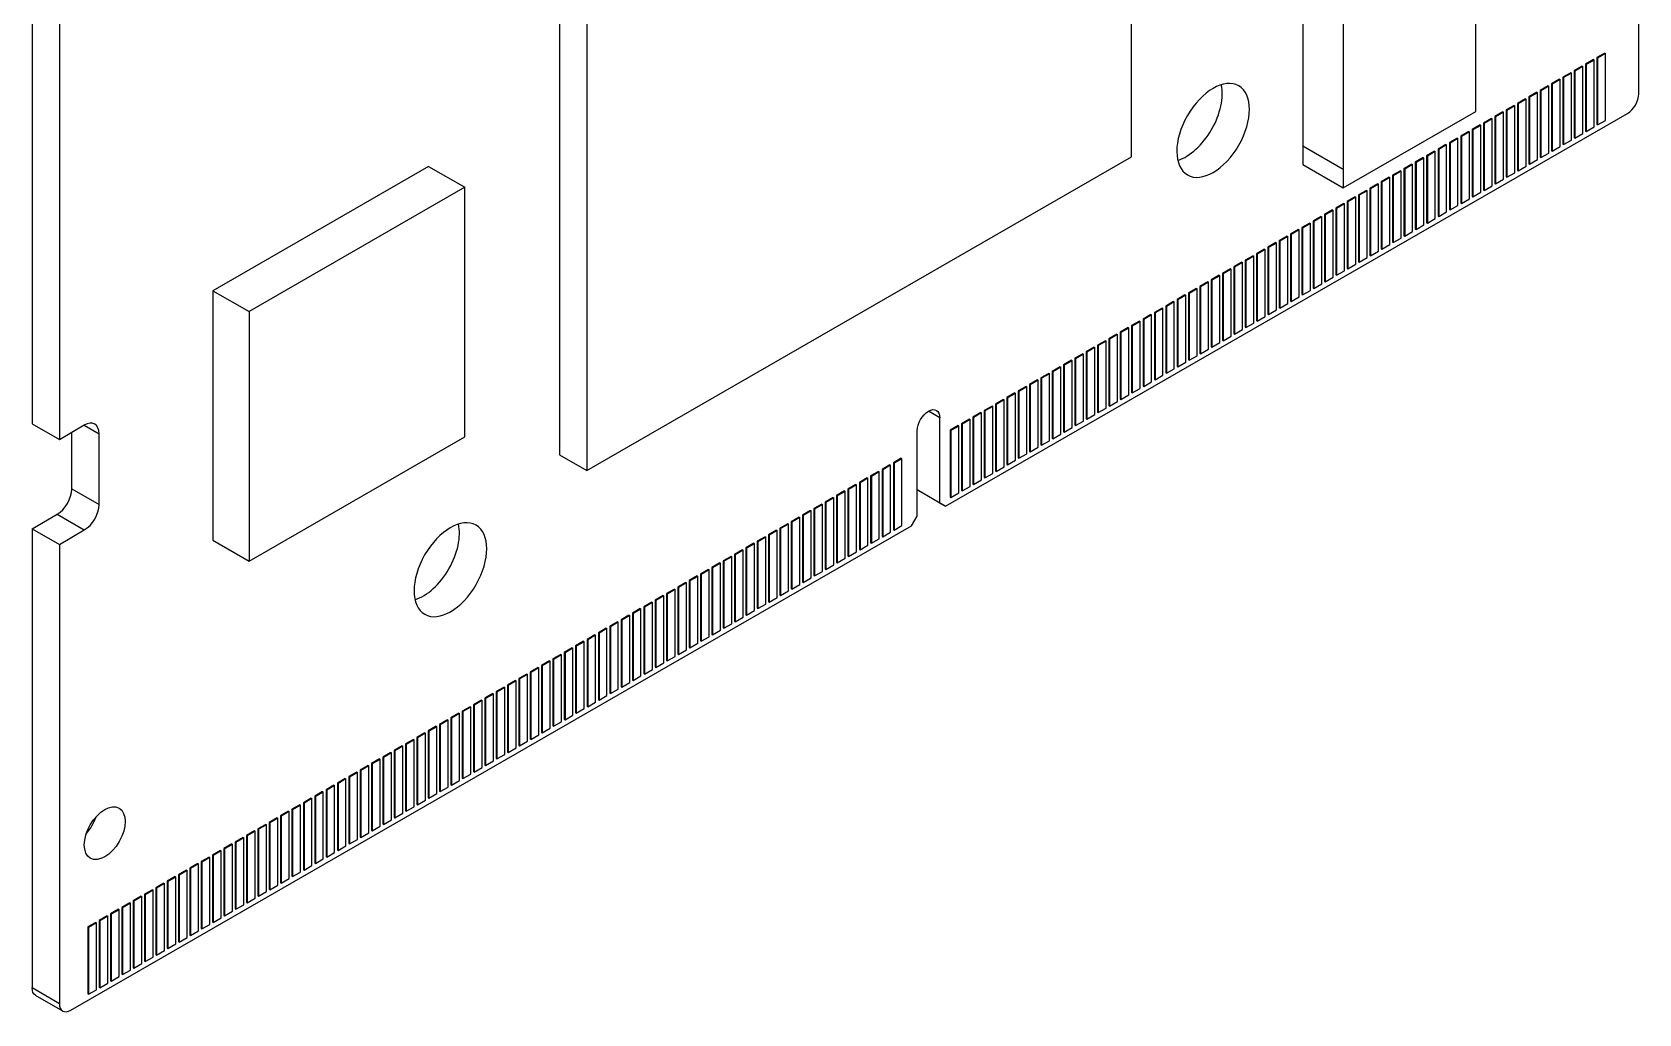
# Model space of a CAD drawing. Header units: millimetres. Extents: x 33 to 453, y 25 to 322.
# Drawn here: x 360.9 to 411, y 104.4 to 135 of the extents above; entities that cross this region are included whole.
import ezdxf

# ---------------------------------------------------------------- set-up
doc = ezdxf.new("R2010")
doc.units = ezdxf.units.MM
doc.layers.add('可见', color=7, linetype='Continuous')

msp = doc.modelspace()

# ---------------------------------------------------------------- linework, layer by layer
at = {"layer": '可见', "extrusion": (-1e-16, -0.817547, -0.575862)}
for p, q in [((395.141, 131.073), (395.141, 159.687)), ((360.889, 151.376), (360.889, 122.762)), ((361.737, 150.888), (361.737, 122.274)), ((377.322, 150.403), (377.322, 121.789)), ((378.17, 149.915), (378.17, 121.3)), ((410.952, 133.037), (410.952, 147.344)), ((405.87, 133.074), (405.87, 139.719)), ((400.482, 138.065), (400.482, 131.419)), ((401.739, 137.341), (401.739, 130.695)), ((409.891, 134.307), (409.644, 134.164)), ((409.912, 134.294), (409.665, 134.152)), ((409.891, 134.307), (409.912, 134.294)), ((409.912, 132.21), (409.912, 134.294)), ((408.831, 133.696), (408.583, 133.553)), ((408.852, 133.684), (408.604, 133.541)), ((408.831, 133.696), (408.852, 133.684)), ((408.852, 131.599), (408.852, 133.684)), ((409.184, 133.9), (408.937, 133.757)), ((408.937, 133.757), (408.937, 131.672)), ((408.937, 133.757), (408.958, 133.745)), ((409.205, 133.887), (408.958, 133.745)), ((408.958, 133.745), (408.958, 131.66)), ((409.184, 133.9), (409.205, 133.887)), ((409.205, 131.803), (409.205, 133.887)), ((409.538, 134.103), (409.29, 133.961)), ((409.29, 133.961), (409.29, 131.876)), ((409.29, 133.961), (409.311, 133.948)), ((409.559, 134.091), (409.311, 133.948)), ((409.311, 133.948), (409.311, 131.864)), ((409.538, 134.103), (409.559, 134.091)), ((409.559, 132.006), (409.559, 134.091)), ((409.644, 134.164), (409.644, 132.079)), ((409.644, 134.164), (409.665, 134.152)), ((409.665, 134.152), (409.665, 132.067)), ((408.123, 133.289), (407.876, 133.146)), ((408.145, 133.277), (407.897, 133.134)), ((408.123, 133.289), (408.145, 133.277)), ((408.145, 131.192), (408.145, 133.277)), ((408.477, 133.492), (408.23, 133.35)), ((408.23, 133.35), (408.23, 131.265)), ((408.23, 133.35), (408.251, 133.338)), ((408.498, 133.48), (408.251, 133.338)), ((408.251, 133.338), (408.251, 131.253)), ((408.477, 133.492), (408.498, 133.48)), ((408.498, 131.395), (408.498, 133.48)), ((408.583, 133.553), (408.583, 131.469)), ((408.583, 133.553), (408.604, 133.541)), ((408.604, 133.541), (408.604, 131.456)), ((405.87, 132.489), (405.87, 133.074)), ((407.063, 132.678), (406.815, 132.535)), ((407.063, 132.678), (407.084, 132.666)), ((407.416, 132.882), (407.169, 132.739)), ((407.169, 132.739), (407.169, 130.654)), ((407.169, 132.739), (407.19, 132.727)), ((407.438, 132.869), (407.19, 132.727)), ((407.19, 132.727), (407.19, 130.642)), ((407.416, 132.882), (407.438, 132.869)), ((407.438, 130.785), (407.438, 132.869)), ((407.77, 133.085), (407.522, 132.943)), ((407.522, 132.943), (407.522, 130.858)), ((407.522, 132.943), (407.544, 132.93)), ((407.791, 133.073), (407.544, 132.93)), ((407.544, 132.93), (407.544, 130.846)), ((407.77, 133.085), (407.791, 133.073)), ((407.791, 130.988), (407.791, 133.073)), ((407.876, 133.146), (407.876, 131.061)), ((407.876, 133.146), (407.897, 133.134)), ((407.897, 133.134), (407.897, 131.049)), ((389.35, 120.189), (410.598, 132.425)), ((401.739, 130.11), (405.87, 132.489)), ((406.356, 132.271), (406.108, 132.128)), ((406.377, 132.259), (406.129, 132.116)), ((406.356, 132.271), (406.377, 132.259)), ((406.377, 130.174), (406.377, 132.259)), ((406.709, 132.474), (406.462, 132.332)), ((406.462, 132.332), (406.462, 130.247)), ((406.462, 132.332), (406.483, 132.32)), ((406.73, 132.462), (406.483, 132.32)), ((406.483, 132.32), (406.483, 130.235)), ((406.709, 132.474), (406.73, 132.462)), ((406.73, 130.377), (406.73, 132.462)), ((406.815, 132.535), (406.815, 130.451)), ((406.815, 132.535), (406.837, 132.523)), ((407.084, 132.666), (406.837, 132.523)), ((406.837, 132.523), (406.837, 130.438)), ((407.084, 130.581), (407.084, 132.666)), ((409.665, 132.067), (409.912, 132.21)), ((405.649, 131.864), (405.401, 131.721)), ((405.401, 131.721), (405.401, 129.636)), ((405.401, 131.721), (405.422, 131.709)), ((405.67, 131.851), (405.422, 131.709)), ((405.422, 131.709), (405.422, 129.624)), ((405.649, 131.864), (405.67, 131.851)), ((405.67, 129.767), (405.67, 131.851)), ((406.002, 132.067), (405.755, 131.925)), ((405.755, 131.925), (405.755, 129.84)), ((405.755, 131.925), (405.776, 131.912)), ((406.023, 132.055), (405.776, 131.912)), ((405.776, 131.912), (405.776, 129.828)), ((406.002, 132.067), (406.023, 132.055)), ((406.023, 129.97), (406.023, 132.055)), ((406.108, 132.128), (406.108, 130.043)), ((406.108, 132.128), (406.129, 132.116)), ((406.129, 132.116), (406.129, 130.031)), ((408.937, 131.672), (408.958, 131.66)), ((408.958, 131.66), (409.205, 131.803)), ((409.29, 131.876), (409.311, 131.864)), ((409.311, 131.864), (409.559, 132.006)), ((409.644, 132.079), (409.665, 132.067)), ((400.482, 131.419), (400.482, 130.834)), ((400.482, 131.419), (401.739, 130.695)), ((404.588, 131.253), (404.34, 131.11)), ((404.609, 131.241), (404.362, 131.098)), ((404.588, 131.253), (404.609, 131.241)), ((404.609, 129.156), (404.609, 131.241)), ((404.942, 131.456), (404.694, 131.314)), ((404.694, 131.314), (404.694, 129.229)), ((404.694, 131.314), (404.715, 131.302)), ((404.963, 131.444), (404.715, 131.302)), ((404.715, 131.302), (404.715, 129.217)), ((404.942, 131.456), (404.963, 131.444)), ((404.963, 129.359), (404.963, 131.444)), ((405.295, 131.66), (405.048, 131.517)), ((405.048, 131.517), (405.048, 129.433)), ((405.048, 131.517), (405.069, 131.505)), ((405.316, 131.648), (405.069, 131.505)), ((405.069, 131.505), (405.069, 129.42)), ((405.295, 131.66), (405.316, 131.648)), ((405.316, 129.563), (405.316, 131.648)), ((407.897, 131.049), (408.145, 131.192)), ((408.23, 131.265), (408.251, 131.253)), ((408.251, 131.253), (408.498, 131.395)), ((408.583, 131.469), (408.604, 131.456)), ((408.604, 131.456), (408.852, 131.599)), ((373.238, 130.778), (366.515, 126.906)), ((373.238, 130.778), (374.369, 130.126)), ((378.17, 121.3), (395.141, 131.073)), ((400.482, 130.834), (401.739, 130.11)), ((401.739, 130.695), (401.739, 130.11)), ((403.881, 130.846), (403.633, 130.703)), ((403.633, 130.703), (403.633, 128.618)), ((403.633, 130.703), (403.655, 130.691)), ((403.902, 130.833), (403.655, 130.691)), ((403.655, 130.691), (403.655, 128.606)), ((403.881, 130.846), (403.902, 130.833)), ((403.902, 128.749), (403.902, 130.833)), ((404.234, 131.049), (403.987, 130.907)), ((403.987, 130.907), (403.987, 128.822)), ((403.987, 130.907), (404.008, 130.894)), ((404.256, 131.037), (404.008, 130.894)), ((404.008, 130.894), (404.008, 128.81)), ((404.234, 131.049), (404.256, 131.037)), ((404.256, 128.952), (404.256, 131.037)), ((404.34, 131.11), (404.34, 129.025)), ((404.34, 131.11), (404.362, 131.098)), ((404.362, 131.098), (404.362, 129.013)), ((407.19, 130.642), (407.438, 130.785)), ((407.522, 130.858), (407.544, 130.846)), ((407.544, 130.846), (407.791, 130.988)), ((407.876, 131.061), (407.897, 131.049)), ((402.82, 130.235), (402.573, 130.092)), ((402.841, 130.223), (402.594, 130.08)), ((402.82, 130.235), (402.841, 130.223)), ((402.841, 128.138), (402.841, 130.223)), ((403.174, 130.438), (402.926, 130.296)), ((402.926, 130.296), (402.926, 128.211)), ((402.926, 130.296), (402.947, 130.284)), ((403.195, 130.426), (402.947, 130.284)), ((402.947, 130.284), (402.947, 128.199)), ((403.174, 130.438), (403.195, 130.426)), ((403.195, 128.341), (403.195, 130.426)), ((403.527, 130.642), (403.28, 130.499)), ((403.28, 130.499), (403.28, 128.415)), ((403.28, 130.499), (403.301, 130.487)), ((403.549, 130.63), (403.301, 130.487)), ((403.301, 130.487), (403.301, 128.402)), ((403.527, 130.642), (403.549, 130.63)), ((403.549, 128.545), (403.549, 130.63)), ((406.129, 130.031), (406.377, 130.174)), ((406.462, 130.247), (406.483, 130.235)), ((406.483, 130.235), (406.73, 130.377)), ((406.815, 130.451), (406.837, 130.438)), ((406.837, 130.438), (407.084, 130.581)), ((407.169, 130.654), (407.19, 130.642)), ((374.369, 130.126), (367.646, 126.255)), ((374.369, 122.353), (374.369, 130.126)), ((402.113, 129.828), (401.866, 129.685)), ((401.866, 129.685), (401.866, 127.6)), ((401.866, 129.685), (401.887, 129.673)), ((402.134, 129.815), (401.887, 129.673)), ((401.887, 129.673), (401.887, 127.588)), ((402.113, 129.828), (402.134, 129.815)), ((402.134, 127.731), (402.134, 129.815)), ((402.467, 130.031), (402.219, 129.889)), ((402.219, 129.889), (402.219, 127.804)), ((402.219, 129.889), (402.24, 129.876)), ((402.488, 130.019), (402.24, 129.876)), ((402.24, 129.876), (402.24, 127.792)), ((402.467, 130.031), (402.488, 130.019)), ((402.488, 127.934), (402.488, 130.019)), ((402.573, 130.092), (402.573, 128.007)), ((402.573, 130.092), (402.594, 130.08)), ((402.594, 130.08), (402.594, 127.995)), ((405.422, 129.624), (405.67, 129.767)), ((405.755, 129.84), (405.776, 129.828)), ((405.776, 129.828), (406.023, 129.97)), ((406.108, 130.043), (406.129, 130.031)), ((401.052, 129.217), (400.805, 129.074)), ((401.074, 129.205), (400.826, 129.062)), ((401.052, 129.217), (401.074, 129.205)), ((401.074, 127.12), (401.074, 129.205)), ((401.406, 129.42), (401.158, 129.278)), ((401.158, 129.278), (401.158, 127.193)), ((401.158, 129.278), (401.18, 129.266)), ((401.427, 129.408), (401.18, 129.266)), ((401.18, 129.266), (401.18, 127.181)), ((401.406, 129.42), (401.427, 129.408)), ((401.427, 127.323), (401.427, 129.408)), ((401.76, 129.624), (401.512, 129.481)), ((401.512, 129.481), (401.512, 127.397)), ((401.512, 129.481), (401.533, 129.469)), ((401.781, 129.612), (401.533, 129.469)), ((401.533, 129.469), (401.533, 127.384)), ((401.76, 129.624), (401.781, 129.612)), ((401.781, 127.527), (401.781, 129.612)), ((404.694, 129.229), (404.715, 129.217)), ((404.715, 129.217), (404.963, 129.359)), ((405.048, 129.433), (405.069, 129.42)), ((405.069, 129.42), (405.316, 129.563)), ((405.401, 129.636), (405.422, 129.624)), ((400.345, 128.81), (400.098, 128.667)), ((400.098, 128.667), (400.098, 126.582)), ((400.098, 128.667), (400.119, 128.655)), ((400.367, 128.797), (400.119, 128.655)), ((400.345, 128.81), (400.367, 128.797)), ((400.367, 126.713), (400.367, 128.797)), ((400.699, 129.013), (400.451, 128.871)), ((400.451, 128.871), (400.451, 126.786)), ((400.451, 128.871), (400.473, 128.858)), ((400.72, 129.001), (400.473, 128.858)), ((400.473, 128.858), (400.473, 126.774)), ((400.699, 129.013), (400.72, 129.001)), ((400.72, 126.916), (400.72, 129.001)), ((400.805, 129.074), (400.805, 126.989)), ((400.805, 129.074), (400.826, 129.062)), ((400.826, 129.062), (400.826, 126.977)), ((403.655, 128.606), (403.902, 128.749)), ((403.987, 128.822), (404.008, 128.81)), ((404.008, 128.81), (404.256, 128.952)), ((404.34, 129.025), (404.362, 129.013)), ((404.362, 129.013), (404.609, 129.156)), ((399.285, 128.199), (399.037, 128.056)), ((399.306, 128.187), (399.058, 128.044)), ((399.285, 128.199), (399.306, 128.187)), ((399.306, 126.102), (399.306, 128.187)), ((399.638, 128.402), (399.391, 128.26)), ((399.391, 128.26), (399.391, 126.175)), ((399.391, 128.26), (399.412, 128.248)), ((399.659, 128.39), (399.412, 128.248)), ((399.412, 128.248), (399.412, 126.163)), ((399.638, 128.402), (399.659, 128.39)), ((399.659, 126.305), (399.659, 128.39)), ((399.992, 128.606), (399.744, 128.463)), ((399.744, 128.463), (399.744, 126.379)), ((399.744, 128.463), (399.765, 128.451)), ((400.013, 128.594), (399.765, 128.451)), ((399.765, 128.451), (399.765, 126.366)), ((399.992, 128.606), (400.013, 128.594)), ((400.013, 126.509), (400.013, 128.594)), ((400.119, 128.655), (400.119, 126.57)), ((402.926, 128.211), (402.947, 128.199)), ((402.947, 128.199), (403.195, 128.341)), ((403.28, 128.415), (403.301, 128.402)), ((403.301, 128.402), (403.549, 128.545)), ((403.633, 128.618), (403.655, 128.606)), ((398.578, 127.792), (398.33, 127.649)), ((398.599, 127.779), (398.351, 127.637)), ((398.578, 127.792), (398.599, 127.779)), ((398.599, 125.695), (398.599, 127.779)), ((398.931, 127.995), (398.684, 127.853)), ((398.684, 127.853), (398.684, 125.768)), ((398.684, 127.853), (398.705, 127.84)), ((398.952, 127.983), (398.705, 127.84)), ((398.705, 127.84), (398.705, 125.756)), ((398.931, 127.995), (398.952, 127.983)), ((398.952, 125.898), (398.952, 127.983)), ((399.037, 128.056), (399.037, 125.972)), ((399.037, 128.056), (399.058, 128.044)), ((399.058, 128.044), (399.058, 125.959)), ((401.887, 127.588), (402.134, 127.731)), ((402.219, 127.804), (402.24, 127.792)), ((402.24, 127.792), (402.488, 127.934)), ((402.573, 128.007), (402.594, 127.995)), ((402.594, 127.995), (402.841, 128.138)), ((397.517, 127.181), (397.269, 127.038)), ((397.538, 127.169), (397.291, 127.026)), ((397.517, 127.181), (397.538, 127.169)), ((397.538, 125.084), (397.538, 127.169)), ((397.87, 127.384), (397.623, 127.242)), ((397.623, 127.242), (397.623, 125.157)), ((397.623, 127.242), (397.644, 127.23)), ((397.892, 127.372), (397.644, 127.23)), ((397.644, 127.23), (397.644, 125.145)), ((397.87, 127.384), (397.892, 127.372)), ((397.892, 125.287), (397.892, 127.372)), ((398.224, 127.588), (397.976, 127.445)), ((397.976, 127.445), (397.976, 125.361)), ((397.976, 127.445), (397.998, 127.433)), ((398.245, 127.576), (397.998, 127.433)), ((397.998, 127.433), (397.998, 125.348)), ((398.224, 127.588), (398.245, 127.576)), ((398.245, 125.491), (398.245, 127.576)), ((398.33, 127.649), (398.33, 125.564)), ((398.33, 127.649), (398.351, 127.637)), ((398.351, 127.637), (398.351, 125.552)), ((401.158, 127.193), (401.18, 127.181)), ((401.18, 127.181), (401.427, 127.323)), ((401.512, 127.397), (401.533, 127.384)), ((401.533, 127.384), (401.781, 127.527)), ((401.866, 127.6), (401.887, 127.588)), ((366.515, 126.906), (366.515, 119.133)), ((366.515, 126.906), (367.646, 126.255)), ((396.81, 126.774), (396.562, 126.631)), ((396.831, 126.761), (396.583, 126.619)), ((396.81, 126.774), (396.831, 126.761)), ((396.831, 124.677), (396.831, 126.761)), ((397.163, 126.977), (396.916, 126.835)), ((396.916, 126.835), (396.916, 124.75)), ((396.916, 126.835), (396.937, 126.822)), ((397.185, 126.965), (396.937, 126.822)), ((396.937, 126.822), (396.937, 124.738)), ((397.163, 126.977), (397.185, 126.965)), ((397.185, 124.88), (397.185, 126.965)), ((397.269, 127.038), (397.269, 124.954)), ((397.269, 127.038), (397.291, 127.026)), ((397.291, 127.026), (397.291, 124.941)), ((400.119, 126.57), (400.367, 126.713)), ((400.451, 126.786), (400.473, 126.774)), ((400.473, 126.774), (400.72, 126.916)), ((400.805, 126.989), (400.826, 126.977)), ((400.826, 126.977), (401.074, 127.12)), ((367.646, 126.255), (367.646, 118.482)), ((395.749, 126.163), (395.502, 126.02)), ((395.749, 126.163), (395.77, 126.151)), ((396.103, 126.366), (395.855, 126.224)), ((395.855, 126.224), (395.855, 124.139)), ((395.855, 126.224), (395.876, 126.212)), ((396.124, 126.354), (395.876, 126.212)), ((395.876, 126.212), (395.876, 124.127)), ((396.103, 126.366), (396.124, 126.354)), ((396.124, 124.269), (396.124, 126.354)), ((396.456, 126.57), (396.209, 126.427)), ((396.209, 126.427), (396.209, 124.343)), ((396.209, 126.427), (396.23, 126.415)), ((396.477, 126.558), (396.23, 126.415)), ((396.23, 126.415), (396.23, 124.331)), ((396.456, 126.57), (396.477, 126.558)), ((396.477, 124.473), (396.477, 126.558)), ((396.562, 126.631), (396.562, 124.546)), ((396.562, 126.631), (396.583, 126.619)), ((396.583, 126.619), (396.583, 124.534)), ((399.391, 126.175), (399.412, 126.163)), ((399.412, 126.163), (399.659, 126.305)), ((399.744, 126.379), (399.765, 126.366)), ((399.765, 126.366), (400.013, 126.509)), ((400.098, 126.582), (400.119, 126.57)), ((395.042, 125.756), (394.795, 125.613)), ((395.063, 125.743), (394.816, 125.601)), ((395.042, 125.756), (395.063, 125.743)), ((395.063, 123.659), (395.063, 125.743)), ((395.396, 125.959), (395.148, 125.817)), ((395.148, 125.817), (395.148, 123.732)), ((395.148, 125.817), (395.169, 125.804)), ((395.417, 125.947), (395.169, 125.804)), ((395.169, 125.804), (395.169, 123.72)), ((395.396, 125.959), (395.417, 125.947)), ((395.417, 123.862), (395.417, 125.947)), ((395.502, 126.02), (395.502, 123.936)), ((395.502, 126.02), (395.523, 126.008)), ((395.77, 126.151), (395.523, 126.008)), ((395.523, 126.008), (395.523, 123.923)), ((395.77, 124.066), (395.77, 126.151)), ((398.351, 125.552), (398.599, 125.695)), ((398.684, 125.768), (398.705, 125.756)), ((398.705, 125.756), (398.952, 125.898)), ((399.037, 125.972), (399.058, 125.959)), ((399.058, 125.959), (399.306, 126.102)), ((394.335, 125.348), (394.087, 125.206)), ((394.087, 125.206), (394.087, 123.121)), ((394.087, 125.206), (394.109, 125.194)), ((394.356, 125.336), (394.109, 125.194)), ((394.109, 125.194), (394.109, 123.109)), ((394.335, 125.348), (394.356, 125.336)), ((394.356, 123.251), (394.356, 125.336)), ((394.688, 125.552), (394.441, 125.409)), ((394.441, 125.409), (394.441, 123.325)), ((394.441, 125.409), (394.462, 125.397)), ((394.71, 125.54), (394.462, 125.397)), ((394.462, 125.397), (394.462, 123.313)), ((394.688, 125.552), (394.71, 125.54)), ((394.71, 123.455), (394.71, 125.54)), ((394.795, 125.613), (394.795, 123.528)), ((394.795, 125.613), (394.816, 125.601)), ((394.816, 125.601), (394.816, 123.516)), ((397.644, 125.145), (397.892, 125.287)), ((397.976, 125.361), (397.998, 125.348)), ((397.998, 125.348), (398.245, 125.491)), ((398.33, 125.564), (398.351, 125.552)), ((393.274, 124.738), (393.027, 124.595)), ((393.295, 124.725), (393.048, 124.583)), ((393.274, 124.738), (393.295, 124.725)), ((393.295, 122.641), (393.295, 124.725)), ((393.628, 124.941), (393.38, 124.799)), ((393.38, 124.799), (393.38, 122.714)), ((393.38, 124.799), (393.402, 124.786)), ((393.649, 124.929), (393.402, 124.786)), ((393.402, 124.786), (393.402, 122.702)), ((393.628, 124.941), (393.649, 124.929)), ((393.649, 122.844), (393.649, 124.929)), ((393.981, 125.145), (393.734, 125.002)), ((393.734, 125.002), (393.734, 122.918)), ((393.734, 125.002), (393.755, 124.99)), ((394.003, 125.133), (393.755, 124.99)), ((393.755, 124.99), (393.755, 122.905)), ((393.981, 125.145), (394.003, 125.133)), ((394.003, 123.048), (394.003, 125.133)), ((396.583, 124.534), (396.831, 124.677)), ((396.916, 124.75), (396.937, 124.738)), ((396.937, 124.738), (397.185, 124.88)), ((397.269, 124.954), (397.291, 124.941)), ((397.291, 124.941), (397.538, 125.084)), ((397.623, 125.157), (397.644, 125.145)), ((392.567, 124.33), (392.32, 124.188)), ((392.32, 124.188), (392.32, 122.103)), ((392.32, 124.188), (392.341, 124.176)), ((392.588, 124.318), (392.341, 124.176)), ((392.341, 124.176), (392.341, 122.091)), ((392.567, 124.33), (392.588, 124.318)), ((392.588, 122.233), (392.588, 124.318)), ((392.921, 124.534), (392.673, 124.391)), ((392.673, 124.391), (392.673, 122.307)), ((392.673, 124.391), (392.694, 124.379)), ((392.942, 124.522), (392.694, 124.379)), ((392.694, 124.379), (392.694, 122.295)), ((392.921, 124.534), (392.942, 124.522)), ((392.942, 122.437), (392.942, 124.522)), ((393.027, 124.595), (393.027, 122.51)), ((393.027, 124.595), (393.048, 124.583)), ((393.048, 124.583), (393.048, 122.498)), ((395.876, 124.127), (396.124, 124.269)), ((396.209, 124.343), (396.23, 124.331)), ((396.23, 124.331), (396.477, 124.473)), ((396.562, 124.546), (396.583, 124.534)), ((391.506, 123.72), (391.259, 123.577)), ((391.528, 123.707), (391.28, 123.565)), ((391.506, 123.72), (391.528, 123.707)), ((391.528, 121.623), (391.528, 123.707)), ((391.86, 123.923), (391.613, 123.781)), ((391.613, 123.781), (391.613, 121.696)), ((391.613, 123.781), (391.634, 123.768)), ((391.881, 123.911), (391.634, 123.768)), ((391.634, 123.768), (391.634, 121.684)), ((391.86, 123.923), (391.881, 123.911)), ((391.881, 121.826), (391.881, 123.911)), ((392.214, 124.127), (391.966, 123.984)), ((391.966, 123.984), (391.966, 121.9)), ((391.966, 123.984), (391.987, 123.972)), ((392.235, 124.115), (391.987, 123.972)), ((391.987, 123.972), (391.987, 121.887)), ((392.214, 124.127), (392.235, 124.115)), ((392.235, 122.03), (392.235, 124.115)), ((394.816, 123.516), (395.063, 123.659)), ((395.148, 123.732), (395.169, 123.72)), ((395.169, 123.72), (395.417, 123.862)), ((395.502, 123.936), (395.523, 123.923)), ((395.523, 123.923), (395.77, 124.066)), ((395.855, 124.139), (395.876, 124.127)), ((390.799, 123.312), (390.552, 123.17)), ((390.552, 123.17), (390.552, 121.085)), ((390.552, 123.17), (390.573, 123.158)), ((390.821, 123.3), (390.573, 123.158)), ((390.573, 123.158), (390.573, 121.073)), ((390.799, 123.312), (390.821, 123.3)), ((390.821, 121.215), (390.821, 123.3)), ((391.153, 123.516), (390.905, 123.374)), ((390.905, 123.374), (390.905, 121.289)), ((390.905, 123.374), (390.927, 123.361)), ((391.174, 123.504), (390.927, 123.361)), ((390.927, 123.361), (390.927, 121.277)), ((391.153, 123.516), (391.174, 123.504)), ((391.174, 121.419), (391.174, 123.504)), ((391.259, 123.577), (391.259, 121.492)), ((391.259, 123.577), (391.28, 123.565)), ((391.28, 123.565), (391.28, 121.48)), ((394.109, 123.109), (394.356, 123.251)), ((394.441, 123.325), (394.462, 123.313)), ((394.462, 123.313), (394.71, 123.455)), ((394.795, 123.528), (394.816, 123.516)), ((360.889, 122.762), (361.737, 122.274)), ((361.737, 122.274), (362.515, 122.722)), ((362.508, 122.717), (362.975, 122.449)), ((389.173, 122.948), (388.818, 123.153)), ((389.173, 120.291), (389.173, 122.948)), ((389.739, 122.702), (389.491, 122.559)), ((389.76, 122.689), (389.512, 122.547)), ((389.739, 122.702), (389.76, 122.689)), ((389.76, 120.605), (389.76, 122.689)), ((390.092, 122.905), (389.845, 122.763)), ((389.845, 122.763), (389.845, 120.678)), ((389.845, 122.763), (389.866, 122.75)), ((390.113, 122.893), (389.866, 122.75)), ((389.866, 122.75), (389.866, 120.666)), ((390.092, 122.905), (390.113, 122.893)), ((390.113, 120.808), (390.113, 122.893)), ((390.446, 123.109), (390.198, 122.966)), ((390.198, 122.966), (390.198, 120.882)), ((390.198, 122.966), (390.22, 122.954)), ((390.467, 123.097), (390.22, 122.954)), ((390.22, 122.954), (390.22, 120.869)), ((390.446, 123.109), (390.467, 123.097)), ((390.467, 121.012), (390.467, 123.097)), ((393.38, 122.714), (393.402, 122.702)), ((393.402, 122.702), (393.649, 122.844)), ((393.734, 122.918), (393.755, 122.905)), ((393.755, 122.905), (394.003, 123.048)), ((394.087, 123.121), (394.109, 123.109)), ((362.126, 120.73), (362.126, 122.498)), ((362.975, 120.241), (362.975, 122.449)), ((367.646, 118.482), (374.369, 122.353)), ((388.466, 119.884), (388.466, 122.541)), ((389.491, 122.559), (389.491, 120.474)), ((389.491, 122.559), (389.512, 122.547)), ((389.512, 122.547), (389.512, 120.462)), ((392.341, 122.091), (392.588, 122.233)), ((392.673, 122.307), (392.694, 122.295)), ((392.694, 122.295), (392.942, 122.437)), ((393.027, 122.51), (393.048, 122.498)), ((393.048, 122.498), (393.295, 122.641)), ((377.322, 121.789), (378.17, 121.3)), ((387.971, 121.684), (387.723, 121.541)), ((387.992, 121.671), (387.745, 121.529)), ((387.971, 121.684), (387.992, 121.671)), ((387.992, 119.587), (387.992, 121.671)), ((391.613, 121.696), (391.634, 121.684)), ((391.634, 121.684), (391.881, 121.826)), ((391.966, 121.9), (391.987, 121.887)), ((391.987, 121.887), (392.235, 122.03)), ((392.32, 122.103), (392.341, 122.091)), ((387.264, 121.276), (387.016, 121.134)), ((387.285, 121.264), (387.038, 121.122)), ((387.264, 121.276), (387.285, 121.264)), ((387.285, 119.179), (387.285, 121.264)), ((387.617, 121.48), (387.37, 121.338)), ((387.37, 121.338), (387.37, 119.253)), ((387.37, 121.338), (387.391, 121.325)), ((387.639, 121.468), (387.391, 121.325)), ((387.391, 121.325), (387.391, 119.241)), ((387.617, 121.48), (387.639, 121.468)), ((387.639, 119.383), (387.639, 121.468)), ((387.723, 121.541), (387.723, 119.456)), ((387.723, 121.541), (387.745, 121.529)), ((387.745, 121.529), (387.745, 119.444)), ((390.573, 121.073), (390.821, 121.215)), ((390.905, 121.289), (390.927, 121.277)), ((390.927, 121.277), (391.174, 121.419)), ((391.259, 121.492), (391.28, 121.48)), ((391.28, 121.48), (391.528, 121.623)), ((362.126, 120.73), (362.975, 120.241)), ((386.203, 120.666), (385.956, 120.523)), ((386.224, 120.653), (385.977, 120.511)), ((386.203, 120.666), (386.224, 120.653)), ((386.224, 118.569), (386.224, 120.653)), ((386.557, 120.869), (386.309, 120.727)), ((386.309, 120.727), (386.309, 118.642)), ((386.309, 120.727), (386.33, 120.715)), ((386.578, 120.857), (386.33, 120.715)), ((386.33, 120.715), (386.33, 118.63)), ((386.557, 120.869), (386.578, 120.857)), ((386.578, 118.772), (386.578, 120.857)), ((386.91, 121.073), (386.663, 120.93)), ((386.663, 120.93), (386.663, 118.846)), ((386.663, 120.93), (386.684, 120.918)), ((386.931, 121.061), (386.684, 120.918)), ((386.684, 120.918), (386.684, 118.833)), ((386.91, 121.073), (386.931, 121.061)), ((386.931, 118.976), (386.931, 121.061)), ((387.016, 121.134), (387.016, 119.049)), ((387.016, 121.134), (387.038, 121.122)), ((387.038, 121.122), (387.038, 119.037)), ((388.501, 120.677), (388.466, 120.698)), ((389.173, 120.291), (388.466, 120.698)), ((389.35, 120.189), (388.501, 120.677)), ((389.845, 120.678), (389.866, 120.666)), ((389.866, 120.666), (390.113, 120.808)), ((390.198, 120.882), (390.22, 120.869)), ((390.22, 120.869), (390.467, 121.012)), ((390.552, 121.085), (390.573, 121.073)), ((385.496, 120.258), (385.249, 120.116)), ((385.517, 120.246), (385.27, 120.104)), ((385.496, 120.258), (385.517, 120.246)), ((385.517, 118.161), (385.517, 120.246)), ((385.85, 120.462), (385.602, 120.32)), ((385.602, 120.32), (385.602, 118.235)), ((385.602, 120.32), (385.623, 120.307)), ((385.871, 120.45), (385.623, 120.307)), ((385.623, 120.307), (385.623, 118.223)), ((385.85, 120.462), (385.871, 120.45)), ((385.871, 118.365), (385.871, 120.45)), ((385.956, 120.523), (385.956, 118.438)), ((385.956, 120.523), (385.977, 120.511)), ((385.977, 120.511), (385.977, 118.426)), ((389.173, 120.291), (389.35, 120.189)), ((389.491, 120.474), (389.512, 120.462)), ((389.512, 120.462), (389.76, 120.605)), ((360.889, 119.492), (361.667, 119.94)), ((361.667, 119.94), (362.515, 119.451)), ((384.789, 119.851), (384.541, 119.709)), ((384.541, 119.709), (384.541, 117.624)), ((384.541, 119.709), (384.563, 119.697)), ((384.81, 119.839), (384.563, 119.697)), ((384.563, 119.697), (384.563, 117.612)), ((384.789, 119.851), (384.81, 119.839)), ((384.81, 117.754), (384.81, 119.839)), ((385.143, 120.055), (384.895, 119.912)), ((384.895, 119.912), (384.895, 117.828)), ((384.895, 119.912), (384.916, 119.9)), ((385.164, 120.043), (384.916, 119.9)), ((384.916, 119.9), (384.916, 117.815)), ((385.143, 120.055), (385.164, 120.043)), ((385.164, 117.958), (385.164, 120.043)), ((385.249, 120.116), (385.249, 118.031)), ((385.249, 120.116), (385.27, 120.104)), ((385.27, 120.104), (385.27, 118.019)), ((388.289, 119.578), (388.466, 119.884)), ((360.889, 119.492), (360.889, 105.185)), ((360.889, 119.492), (361.737, 119.003)), ((361.737, 119.003), (362.515, 119.451)), ((362.091, 104.491), (388.289, 119.578)), ((383.728, 119.24), (383.481, 119.098)), ((383.75, 119.228), (383.502, 119.086)), ((383.728, 119.24), (383.75, 119.228)), ((383.75, 117.144), (383.75, 119.228)), ((384.082, 119.444), (383.834, 119.302)), ((383.834, 119.302), (383.834, 117.217)), ((383.834, 119.302), (383.856, 119.289)), ((384.103, 119.432), (383.856, 119.289)), ((383.856, 119.289), (383.856, 117.205)), ((384.082, 119.444), (384.103, 119.432)), ((384.103, 117.347), (384.103, 119.432)), ((384.435, 119.648), (384.188, 119.505)), ((384.188, 119.505), (384.188, 117.42)), ((384.188, 119.505), (384.209, 119.493)), ((384.457, 119.635), (384.209, 119.493)), ((384.209, 119.493), (384.209, 117.408)), ((384.435, 119.648), (384.457, 119.635)), ((384.457, 117.551), (384.457, 119.635)), ((387.038, 119.037), (387.285, 119.179)), ((387.37, 119.253), (387.391, 119.241)), ((387.391, 119.241), (387.639, 119.383)), ((387.723, 119.456), (387.745, 119.444)), ((387.745, 119.444), (387.992, 119.587)), ((361.737, 119.003), (361.737, 104.696)), ((366.515, 119.133), (367.646, 118.482)), ((383.021, 118.833), (382.774, 118.691)), ((382.774, 118.691), (382.774, 116.606)), ((382.774, 118.691), (382.795, 118.679)), ((383.042, 118.821), (382.795, 118.679)), ((382.795, 118.679), (382.795, 116.594)), ((383.021, 118.833), (383.042, 118.821)), ((383.042, 116.736), (383.042, 118.821)), ((383.375, 119.037), (383.127, 118.894)), ((383.127, 118.894), (383.127, 116.81)), ((383.127, 118.894), (383.148, 118.882)), ((383.396, 119.025), (383.148, 118.882)), ((383.148, 118.882), (383.148, 116.797)), ((383.375, 119.037), (383.396, 119.025)), ((383.396, 116.94), (383.396, 119.025)), ((383.481, 119.098), (383.481, 117.013)), ((383.481, 119.098), (383.502, 119.086)), ((383.502, 119.086), (383.502, 117.001)), ((386.33, 118.63), (386.578, 118.772)), ((386.663, 118.846), (386.684, 118.833)), ((386.684, 118.833), (386.931, 118.976)), ((387.016, 119.049), (387.038, 119.037)), ((381.961, 118.222), (381.713, 118.08)), ((381.982, 118.21), (381.734, 118.068)), ((381.961, 118.222), (381.982, 118.21)), ((381.982, 116.126), (381.982, 118.21)), ((382.314, 118.426), (382.067, 118.284)), ((382.067, 118.284), (382.067, 116.199)), ((382.067, 118.284), (382.088, 118.271)), ((382.335, 118.414), (382.088, 118.271)), ((382.088, 118.271), (382.088, 116.187)), ((382.314, 118.426), (382.335, 118.414)), ((382.335, 116.329), (382.335, 118.414)), ((382.668, 118.63), (382.42, 118.487)), ((382.42, 118.487), (382.42, 116.402)), ((382.42, 118.487), (382.441, 118.475)), ((382.689, 118.617), (382.441, 118.475)), ((382.441, 118.475), (382.441, 116.39)), ((382.668, 118.63), (382.689, 118.617)), ((382.689, 116.533), (382.689, 118.617)), ((385.27, 118.019), (385.517, 118.161)), ((385.602, 118.235), (385.623, 118.223)), ((385.623, 118.223), (385.871, 118.365)), ((385.956, 118.438), (385.977, 118.426)), ((385.977, 118.426), (386.224, 118.569)), ((386.309, 118.642), (386.33, 118.63)), ((381.253, 117.815), (381.006, 117.673)), ((381.006, 117.673), (381.006, 115.588)), ((381.006, 117.673), (381.027, 117.661)), ((381.275, 117.803), (381.027, 117.661)), ((381.027, 117.661), (381.027, 115.576)), ((381.253, 117.815), (381.275, 117.803)), ((381.275, 115.718), (381.275, 117.803)), ((381.607, 118.019), (381.359, 117.876)), ((381.359, 117.876), (381.359, 115.792)), ((381.359, 117.876), (381.381, 117.864)), ((381.628, 118.007), (381.381, 117.864)), ((381.381, 117.864), (381.381, 115.779)), ((381.607, 118.019), (381.628, 118.007)), ((381.628, 115.922), (381.628, 118.007)), ((381.713, 118.08), (381.713, 115.995)), ((381.713, 118.08), (381.734, 118.068)), ((381.734, 118.068), (381.734, 115.983)), ((384.563, 117.612), (384.81, 117.754)), ((384.895, 117.828), (384.916, 117.815)), ((384.916, 117.815), (385.164, 117.958)), ((385.249, 118.031), (385.27, 118.019)), ((380.193, 117.204), (379.945, 117.062)), ((380.214, 117.192), (379.966, 117.05)), ((380.193, 117.204), (380.214, 117.192)), ((380.214, 115.108), (380.214, 117.192)), ((380.546, 117.408), (380.299, 117.266)), ((380.299, 117.266), (380.299, 115.181)), ((380.299, 117.266), (380.32, 117.253)), ((380.568, 117.396), (380.32, 117.253)), ((380.32, 117.253), (380.32, 115.169)), ((380.546, 117.408), (380.568, 117.396)), ((380.568, 115.311), (380.568, 117.396)), ((380.9, 117.612), (380.652, 117.469)), ((380.652, 117.469), (380.652, 115.384)), ((380.652, 117.469), (380.674, 117.457)), ((380.921, 117.599), (380.674, 117.457)), ((380.674, 117.457), (380.674, 115.372)), ((380.9, 117.612), (380.921, 117.599)), ((380.921, 115.515), (380.921, 117.599)), ((383.834, 117.217), (383.856, 117.205)), ((383.856, 117.205), (384.103, 117.347)), ((384.188, 117.42), (384.209, 117.408)), ((384.209, 117.408), (384.457, 117.551)), ((384.541, 117.624), (384.563, 117.612)), ((379.486, 116.797), (379.238, 116.655)), ((379.238, 116.655), (379.238, 114.57)), ((379.238, 116.655), (379.259, 116.643)), ((379.507, 116.785), (379.259, 116.643)), ((379.486, 116.797), (379.507, 116.785)), ((379.507, 114.7), (379.507, 116.785)), ((379.839, 117.001), (379.592, 116.858)), ((379.592, 116.858), (379.592, 114.774)), ((379.592, 116.858), (379.613, 116.846)), ((379.86, 116.989), (379.613, 116.846)), ((379.613, 116.846), (379.613, 114.761)), ((379.839, 117.001), (379.86, 116.989)), ((379.86, 114.904), (379.86, 116.989)), ((379.945, 117.062), (379.945, 114.977)), ((379.945, 117.062), (379.966, 117.05)), ((379.966, 117.05), (379.966, 114.965)), ((382.795, 116.594), (383.042, 116.736)), ((383.127, 116.81), (383.148, 116.797)), ((383.148, 116.797), (383.396, 116.94)), ((383.481, 117.013), (383.502, 117.001)), ((383.502, 117.001), (383.75, 117.144)), ((378.425, 116.186), (378.178, 116.044)), ((378.446, 116.174), (378.199, 116.032)), ((378.425, 116.186), (378.446, 116.174)), ((378.446, 114.09), (378.446, 116.174)), ((378.779, 116.39), (378.531, 116.248)), ((378.531, 116.248), (378.531, 114.163)), ((378.531, 116.248), (378.552, 116.235)), ((378.8, 116.378), (378.552, 116.235)), ((378.552, 116.235), (378.552, 114.151)), ((378.779, 116.39), (378.8, 116.378)), ((378.8, 114.293), (378.8, 116.378)), ((379.132, 116.594), (378.885, 116.451)), ((378.885, 116.451), (378.885, 114.366)), ((378.885, 116.451), (378.906, 116.439)), ((379.153, 116.581), (378.906, 116.439)), ((378.906, 116.439), (378.906, 114.354)), ((379.132, 116.594), (379.153, 116.581)), ((379.153, 114.497), (379.153, 116.581)), ((379.259, 116.643), (379.259, 114.558)), ((382.067, 116.199), (382.088, 116.187)), ((382.088, 116.187), (382.335, 116.329)), ((382.42, 116.402), (382.441, 116.39)), ((382.441, 116.39), (382.689, 116.533)), ((382.774, 116.606), (382.795, 116.594)), ((377.718, 115.779), (377.47, 115.637)), ((377.739, 115.767), (377.492, 115.625)), ((377.718, 115.779), (377.739, 115.767)), ((377.739, 113.682), (377.739, 115.767)), ((378.071, 115.983), (377.824, 115.84)), ((377.824, 115.84), (377.824, 113.756)), ((377.824, 115.84), (377.845, 115.828)), ((378.093, 115.971), (377.845, 115.828)), ((377.845, 115.828), (377.845, 113.743)), ((378.071, 115.983), (378.093, 115.971)), ((378.093, 113.886), (378.093, 115.971)), ((378.178, 116.044), (378.178, 113.959)), ((378.178, 116.044), (378.199, 116.032)), ((378.199, 116.032), (378.199, 113.947)), ((381.027, 115.576), (381.275, 115.718)), ((381.359, 115.792), (381.381, 115.779)), ((381.381, 115.779), (381.628, 115.922)), ((381.713, 115.995), (381.734, 115.983)), ((381.734, 115.983), (381.982, 116.126)), ((376.657, 115.169), (376.41, 115.026)), ((376.678, 115.156), (376.431, 115.014)), ((376.657, 115.169), (376.678, 115.156)), ((376.678, 113.072), (376.678, 115.156)), ((377.011, 115.372), (376.763, 115.23)), ((376.763, 115.23), (376.763, 113.145)), ((376.763, 115.23), (376.785, 115.217)), ((377.032, 115.36), (376.785, 115.217)), ((376.785, 115.217), (376.785, 113.133)), ((377.011, 115.372), (377.032, 115.36)), ((377.032, 113.275), (377.032, 115.36)), ((377.364, 115.576), (377.117, 115.433)), ((377.117, 115.433), (377.117, 113.348)), ((377.117, 115.433), (377.138, 115.421)), ((377.386, 115.563), (377.138, 115.421)), ((377.138, 115.421), (377.138, 113.336)), ((377.364, 115.576), (377.386, 115.563)), ((377.386, 113.479), (377.386, 115.563)), ((377.47, 115.637), (377.47, 113.552)), ((377.47, 115.637), (377.492, 115.625)), ((377.492, 115.625), (377.492, 113.54)), ((380.299, 115.181), (380.32, 115.169)), ((380.32, 115.169), (380.568, 115.311)), ((380.652, 115.384), (380.674, 115.372)), ((380.674, 115.372), (380.921, 115.515)), ((381.006, 115.588), (381.027, 115.576)), ((375.95, 114.761), (375.703, 114.619)), ((375.971, 114.749), (375.724, 114.607)), ((375.95, 114.761), (375.971, 114.749)), ((375.971, 112.664), (375.971, 114.749)), ((376.304, 114.965), (376.056, 114.822)), ((376.056, 114.822), (376.056, 112.738)), ((376.056, 114.822), (376.077, 114.81)), ((376.325, 114.953), (376.077, 114.81)), ((376.077, 114.81), (376.077, 112.725)), ((376.304, 114.965), (376.325, 114.953)), ((376.325, 112.868), (376.325, 114.953)), ((376.41, 115.026), (376.41, 112.941)), ((376.41, 115.026), (376.431, 115.014)), ((376.431, 115.014), (376.431, 112.929)), ((379.259, 114.558), (379.507, 114.7)), ((379.592, 114.774), (379.613, 114.761)), ((379.613, 114.761), (379.86, 114.904)), ((379.945, 114.977), (379.966, 114.965)), ((379.966, 114.965), (380.214, 115.108)), ((374.889, 114.151), (374.642, 114.008)), ((374.889, 114.151), (374.911, 114.138)), ((375.243, 114.354), (374.996, 114.212)), ((374.996, 114.212), (374.996, 112.127)), ((374.996, 114.212), (375.017, 114.199)), ((375.264, 114.342), (375.017, 114.199)), ((375.017, 114.199), (375.017, 112.115)), ((375.243, 114.354), (375.264, 114.342)), ((375.264, 112.257), (375.264, 114.342)), ((375.597, 114.558), (375.349, 114.415)), ((375.349, 114.415), (375.349, 112.33)), ((375.349, 114.415), (375.37, 114.403)), ((375.618, 114.546), (375.37, 114.403)), ((375.37, 114.403), (375.37, 112.318)), ((375.597, 114.558), (375.618, 114.546)), ((375.618, 112.461), (375.618, 114.546)), ((375.703, 114.619), (375.703, 112.534)), ((375.703, 114.619), (375.724, 114.607)), ((375.724, 114.607), (375.724, 112.522)), ((378.531, 114.163), (378.552, 114.151)), ((378.552, 114.151), (378.8, 114.293)), ((378.885, 114.366), (378.906, 114.354)), ((378.906, 114.354), (379.153, 114.497)), ((379.238, 114.57), (379.259, 114.558)), ((374.182, 113.743), (373.935, 113.601)), ((374.204, 113.731), (373.956, 113.589)), ((374.182, 113.743), (374.204, 113.731)), ((374.204, 111.646), (374.204, 113.731)), ((374.536, 113.947), (374.288, 113.804)), ((374.288, 113.804), (374.288, 111.72)), ((374.288, 113.804), (374.31, 113.792)), ((374.557, 113.935), (374.31, 113.792)), ((374.31, 113.792), (374.31, 111.707)), ((374.536, 113.947), (374.557, 113.935)), ((374.557, 111.85), (374.557, 113.935)), ((374.642, 114.008), (374.642, 111.923)), ((374.642, 114.008), (374.663, 113.996)), ((374.911, 114.138), (374.663, 113.996)), ((374.663, 113.996), (374.663, 111.911)), ((374.911, 112.054), (374.911, 114.138)), ((377.492, 113.54), (377.739, 113.682)), ((377.824, 113.756), (377.845, 113.743)), ((377.845, 113.743), (378.093, 113.886)), ((378.178, 113.959), (378.199, 113.947)), ((378.199, 113.947), (378.446, 114.09)), ((373.475, 113.336), (373.228, 113.194)), ((373.228, 113.194), (373.228, 111.109)), ((373.228, 113.194), (373.249, 113.181)), ((373.496, 113.324), (373.249, 113.181)), ((373.249, 113.181), (373.249, 111.097)), ((373.475, 113.336), (373.496, 113.324)), ((373.496, 111.239), (373.496, 113.324)), ((373.829, 113.54), (373.581, 113.397)), ((373.581, 113.397), (373.581, 111.312)), ((373.581, 113.397), (373.603, 113.385)), ((373.85, 113.528), (373.603, 113.385)), ((373.603, 113.385), (373.603, 111.3)), ((373.829, 113.54), (373.85, 113.528)), ((373.85, 111.443), (373.85, 113.528)), ((373.935, 113.601), (373.935, 111.516)), ((373.935, 113.601), (373.956, 113.589)), ((373.956, 113.589), (373.956, 111.504)), ((376.763, 113.145), (376.785, 113.133)), ((376.785, 113.133), (377.032, 113.275)), ((377.117, 113.348), (377.138, 113.336)), ((377.138, 113.336), (377.386, 113.479)), ((377.47, 113.552), (377.492, 113.54)), ((372.415, 112.725), (372.167, 112.583)), ((372.436, 112.713), (372.188, 112.571)), ((372.415, 112.725), (372.436, 112.713)), ((372.436, 110.628), (372.436, 112.713)), ((372.768, 112.929), (372.521, 112.786)), ((372.521, 112.786), (372.521, 110.702)), ((372.521, 112.786), (372.542, 112.774)), ((372.789, 112.917), (372.542, 112.774)), ((372.542, 112.774), (372.542, 110.689)), ((372.768, 112.929), (372.789, 112.917)), ((372.789, 110.832), (372.789, 112.917)), ((373.122, 113.133), (372.874, 112.99)), ((372.874, 112.99), (372.874, 110.905)), ((372.874, 112.99), (372.895, 112.978)), ((373.143, 113.12), (372.895, 112.978)), ((372.895, 112.978), (372.895, 110.893)), ((373.122, 113.133), (373.143, 113.12)), ((373.143, 111.036), (373.143, 113.12)), ((375.724, 112.522), (375.971, 112.664)), ((376.056, 112.738), (376.077, 112.725)), ((376.077, 112.725), (376.325, 112.868)), ((376.41, 112.941), (376.431, 112.929)), ((376.431, 112.929), (376.678, 113.072)), ((371.707, 112.318), (371.46, 112.176)), ((371.46, 112.176), (371.46, 110.091)), ((371.46, 112.176), (371.481, 112.163)), ((371.729, 112.306), (371.481, 112.163)), ((371.481, 112.163), (371.481, 110.079)), ((371.707, 112.318), (371.729, 112.306)), ((371.729, 110.221), (371.729, 112.306)), ((372.061, 112.522), (371.814, 112.379)), ((371.814, 112.379), (371.814, 110.294)), ((371.814, 112.379), (371.835, 112.367)), ((372.082, 112.51), (371.835, 112.367)), ((371.835, 112.367), (371.835, 110.282)), ((372.061, 112.522), (372.082, 112.51)), ((372.082, 110.425), (372.082, 112.51)), ((372.167, 112.583), (372.167, 110.498)), ((372.167, 112.583), (372.188, 112.571)), ((372.188, 112.571), (372.188, 110.486)), ((375.017, 112.115), (375.264, 112.257)), ((375.349, 112.33), (375.37, 112.318)), ((375.37, 112.318), (375.618, 112.461)), ((375.703, 112.534), (375.724, 112.522)), ((370.647, 111.707), (370.399, 111.565)), ((370.668, 111.695), (370.421, 111.553)), ((370.647, 111.707), (370.668, 111.695)), ((370.668, 109.61), (370.668, 111.695)), ((371, 111.911), (370.753, 111.768)), ((370.753, 111.768), (370.753, 109.684)), ((370.753, 111.768), (370.774, 111.756)), ((371.022, 111.899), (370.774, 111.756)), ((370.774, 111.756), (370.774, 109.671)), ((371, 111.911), (371.022, 111.899)), ((371.022, 109.814), (371.022, 111.899)), ((371.354, 112.115), (371.106, 111.972)), ((371.106, 111.972), (371.106, 109.887)), ((371.106, 111.972), (371.128, 111.96)), ((371.375, 112.102), (371.128, 111.96)), ((371.128, 111.96), (371.128, 109.875)), ((371.354, 112.115), (371.375, 112.102)), ((371.375, 110.018), (371.375, 112.102)), ((373.956, 111.504), (374.204, 111.646)), ((374.288, 111.72), (374.31, 111.707)), ((374.31, 111.707), (374.557, 111.85)), ((374.642, 111.923), (374.663, 111.911)), ((374.663, 111.911), (374.911, 112.054)), ((374.996, 112.127), (375.017, 112.115)), ((369.94, 111.3), (369.692, 111.158)), ((369.692, 111.158), (369.692, 109.073)), ((369.692, 111.158), (369.713, 111.145)), ((369.961, 111.288), (369.713, 111.145)), ((369.713, 111.145), (369.713, 109.061)), ((369.94, 111.3), (369.961, 111.288)), ((369.961, 109.203), (369.961, 111.288)), ((370.293, 111.504), (370.046, 111.361)), ((370.046, 111.361), (370.046, 109.276)), ((370.046, 111.361), (370.067, 111.349)), ((370.314, 111.492), (370.067, 111.349)), ((370.067, 111.349), (370.067, 109.264)), ((370.293, 111.504), (370.314, 111.492)), ((370.314, 109.407), (370.314, 111.492)), ((370.399, 111.565), (370.399, 109.48)), ((370.399, 111.565), (370.421, 111.553)), ((370.421, 111.553), (370.421, 109.468)), ((373.249, 111.097), (373.496, 111.239)), ((373.581, 111.312), (373.603, 111.3)), ((373.603, 111.3), (373.85, 111.443)), ((373.935, 111.516), (373.956, 111.504)), ((368.879, 110.689), (368.632, 110.547)), ((368.9, 110.677), (368.653, 110.535)), ((368.879, 110.689), (368.9, 110.677)), ((368.9, 108.592), (368.9, 110.677)), ((369.233, 110.893), (368.985, 110.75)), ((368.985, 110.75), (368.985, 108.666)), ((368.985, 110.75), (369.006, 110.738)), ((369.254, 110.881), (369.006, 110.738)), ((369.006, 110.738), (369.006, 108.653)), ((369.233, 110.893), (369.254, 110.881)), ((369.254, 108.796), (369.254, 110.881)), ((369.586, 111.097), (369.339, 110.954)), ((369.339, 110.954), (369.339, 108.869)), ((369.339, 110.954), (369.36, 110.942)), ((369.607, 111.084), (369.36, 110.942)), ((369.36, 110.942), (369.36, 108.857)), ((369.586, 111.097), (369.607, 111.084)), ((369.607, 109), (369.607, 111.084)), ((372.521, 110.702), (372.542, 110.689)), ((372.542, 110.689), (372.789, 110.832)), ((372.874, 110.905), (372.895, 110.893)), ((372.895, 110.893), (373.143, 111.036)), ((373.228, 111.109), (373.249, 111.097)), ((368.172, 110.282), (367.924, 110.14)), ((367.924, 110.14), (367.924, 108.055)), ((367.924, 110.14), (367.946, 110.127)), ((368.193, 110.27), (367.946, 110.127)), ((368.172, 110.282), (368.193, 110.27)), ((368.193, 108.185), (368.193, 110.27)), ((368.526, 110.486), (368.278, 110.343)), ((368.278, 110.343), (368.278, 108.258)), ((368.278, 110.343), (368.299, 110.331)), ((368.547, 110.474), (368.299, 110.331)), ((368.299, 110.331), (368.299, 108.246)), ((368.526, 110.486), (368.547, 110.474)), ((368.547, 108.389), (368.547, 110.474)), ((368.632, 110.547), (368.632, 108.462)), ((368.632, 110.547), (368.653, 110.535)), ((368.653, 110.535), (368.653, 108.45)), ((371.481, 110.079), (371.729, 110.221)), ((371.814, 110.294), (371.835, 110.282)), ((371.835, 110.282), (372.082, 110.425)), ((372.167, 110.498), (372.188, 110.486)), ((372.188, 110.486), (372.436, 110.628)), ((367.111, 109.671), (366.864, 109.529)), ((367.133, 109.659), (366.885, 109.517)), ((367.111, 109.671), (367.133, 109.659)), ((367.133, 107.574), (367.133, 109.659)), ((367.465, 109.875), (367.217, 109.732)), ((367.217, 109.732), (367.217, 107.648)), ((367.217, 109.732), (367.239, 109.72)), ((367.486, 109.863), (367.239, 109.72)), ((367.239, 109.72), (367.239, 107.635)), ((367.465, 109.875), (367.486, 109.863)), ((367.486, 107.778), (367.486, 109.863)), ((367.818, 110.079), (367.571, 109.936)), ((367.571, 109.936), (367.571, 107.851)), ((367.571, 109.936), (367.592, 109.924)), ((367.84, 110.066), (367.592, 109.924)), ((367.592, 109.924), (367.592, 107.839)), ((367.818, 110.079), (367.84, 110.066)), ((367.84, 107.982), (367.84, 110.066)), ((367.946, 110.127), (367.946, 108.043)), ((370.753, 109.684), (370.774, 109.671)), ((370.774, 109.671), (371.022, 109.814)), ((371.106, 109.887), (371.128, 109.875)), ((371.128, 109.875), (371.375, 110.018)), ((371.46, 110.091), (371.481, 110.079)), ((366.404, 109.264), (366.157, 109.122)), ((366.425, 109.252), (366.178, 109.109)), ((366.404, 109.264), (366.425, 109.252)), ((366.425, 107.167), (366.425, 109.252)), ((366.758, 109.468), (366.51, 109.325)), ((366.51, 109.325), (366.51, 107.241)), ((366.51, 109.325), (366.531, 109.313)), ((366.779, 109.456), (366.531, 109.313)), ((366.531, 109.313), (366.531, 107.228)), ((366.758, 109.468), (366.779, 109.456)), ((366.779, 107.371), (366.779, 109.456)), ((366.864, 109.529), (366.864, 107.444)), ((366.864, 109.529), (366.885, 109.517)), ((366.885, 109.517), (366.885, 107.432)), ((369.713, 109.061), (369.961, 109.203)), ((370.046, 109.276), (370.067, 109.264)), ((370.067, 109.264), (370.314, 109.407)), ((370.399, 109.48), (370.421, 109.468)), ((370.421, 109.468), (370.668, 109.61)), ((365.344, 108.653), (365.096, 108.511)), ((365.365, 108.641), (365.117, 108.499)), ((365.344, 108.653), (365.365, 108.641)), ((365.365, 106.556), (365.365, 108.641)), ((365.697, 108.857), (365.45, 108.714)), ((365.45, 108.714), (365.45, 106.63)), ((365.45, 108.714), (365.471, 108.702)), ((365.718, 108.845), (365.471, 108.702)), ((365.471, 108.702), (365.471, 106.617)), ((365.697, 108.857), (365.718, 108.845)), ((365.718, 106.76), (365.718, 108.845)), ((366.051, 109.061), (365.803, 108.918)), ((365.803, 108.918), (365.803, 106.833)), ((365.803, 108.918), (365.824, 108.906)), ((366.072, 109.048), (365.824, 108.906)), ((365.824, 108.906), (365.824, 106.821)), ((366.051, 109.061), (366.072, 109.048)), ((366.072, 106.964), (366.072, 109.048)), ((366.157, 109.122), (366.157, 107.037)), ((366.157, 109.122), (366.178, 109.109)), ((366.178, 109.109), (366.178, 107.025)), ((368.985, 108.666), (369.006, 108.653)), ((369.006, 108.653), (369.254, 108.796)), ((369.339, 108.869), (369.36, 108.857)), ((369.36, 108.857), (369.607, 109)), ((369.692, 109.073), (369.713, 109.061)), ((364.636, 108.246), (364.389, 108.104)), ((364.658, 108.234), (364.41, 108.091)), ((364.636, 108.246), (364.658, 108.234)), ((364.658, 106.149), (364.658, 108.234)), ((364.99, 108.45), (364.742, 108.307)), ((364.742, 108.307), (364.742, 106.223)), ((364.742, 108.307), (364.764, 108.295)), ((365.011, 108.438), (364.764, 108.295)), ((364.764, 108.295), (364.764, 106.21)), ((364.99, 108.45), (365.011, 108.438)), ((365.011, 106.353), (365.011, 108.438)), ((365.096, 108.511), (365.096, 106.426)), ((365.096, 108.511), (365.117, 108.499)), ((365.117, 108.499), (365.117, 106.414)), ((367.946, 108.043), (368.193, 108.185)), ((368.278, 108.258), (368.299, 108.246)), ((368.299, 108.246), (368.547, 108.389)), ((368.632, 108.462), (368.653, 108.45)), ((368.653, 108.45), (368.9, 108.592)), ((363.929, 107.839), (363.682, 107.696)), ((363.682, 107.696), (363.682, 105.612)), ((363.682, 107.696), (363.703, 107.684)), ((363.951, 107.827), (363.703, 107.684)), ((363.703, 107.684), (363.703, 105.6)), ((363.929, 107.839), (363.951, 107.827)), ((363.951, 105.742), (363.951, 107.827)), ((364.283, 108.043), (364.035, 107.9)), ((364.035, 107.9), (364.035, 105.815)), ((364.035, 107.9), (364.057, 107.888)), ((364.304, 108.03), (364.057, 107.888)), ((364.057, 107.888), (364.057, 105.803)), ((364.283, 108.043), (364.304, 108.03)), ((364.304, 105.946), (364.304, 108.03)), ((364.389, 108.104), (364.389, 106.019)), ((364.389, 108.104), (364.41, 108.091)), ((364.41, 108.091), (364.41, 106.007)), ((367.217, 107.648), (367.239, 107.635)), ((367.239, 107.635), (367.486, 107.778)), ((367.571, 107.851), (367.592, 107.839)), ((367.592, 107.839), (367.84, 107.982)), ((367.924, 108.055), (367.946, 108.043)), ((362.869, 107.228), (362.621, 107.086)), ((362.89, 107.216), (362.642, 107.073)), ((362.869, 107.228), (362.89, 107.216)), ((362.89, 105.131), (362.89, 107.216)), ((363.222, 107.432), (362.975, 107.289)), ((362.975, 107.289), (362.975, 105.205)), ((362.975, 107.289), (362.996, 107.277)), ((363.243, 107.42), (362.996, 107.277)), ((362.996, 107.277), (362.996, 105.192)), ((363.222, 107.432), (363.243, 107.42)), ((363.243, 105.335), (363.243, 107.42)), ((363.576, 107.635), (363.328, 107.493)), ((363.328, 107.493), (363.328, 105.408)), ((363.328, 107.493), (363.349, 107.481)), ((363.597, 107.623), (363.349, 107.481)), ((363.349, 107.481), (363.349, 105.396)), ((363.576, 107.635), (363.597, 107.623)), ((363.597, 105.538), (363.597, 107.623)), ((366.178, 107.025), (366.425, 107.167)), ((366.51, 107.241), (366.531, 107.228)), ((366.531, 107.228), (366.779, 107.371)), ((366.864, 107.444), (366.885, 107.432)), ((366.885, 107.432), (367.133, 107.574)), ((362.621, 107.086), (362.621, 105.001)), ((362.621, 107.086), (362.642, 107.073)), ((362.642, 107.073), (362.642, 104.989)), ((365.471, 106.617), (365.718, 106.76)), ((365.803, 106.833), (365.824, 106.821)), ((365.824, 106.821), (366.072, 106.964)), ((366.157, 107.037), (366.178, 107.025)), ((364.41, 106.007), (364.658, 106.149)), ((364.742, 106.223), (364.764, 106.21)), ((364.764, 106.21), (365.011, 106.353)), ((365.096, 106.426), (365.117, 106.414)), ((365.117, 106.414), (365.365, 106.556)), ((365.45, 106.63), (365.471, 106.617)), ((363.703, 105.6), (363.951, 105.742)), ((364.035, 105.815), (364.057, 105.803)), ((364.057, 105.803), (364.304, 105.946)), ((364.389, 106.019), (364.41, 106.007)), ((361.737, 104.696), (360.889, 105.185)), ((362.975, 105.205), (362.996, 105.192)), ((362.996, 105.192), (363.243, 105.335)), ((363.328, 105.408), (363.349, 105.396)), ((363.349, 105.396), (363.597, 105.538)), ((363.682, 105.612), (363.703, 105.6)), ((361.841, 104.467), (360.993, 104.955)), ((362.621, 105.001), (362.642, 104.989)), ((362.642, 104.989), (362.89, 105.131))]:
    msp.add_line(p, q, dxfattribs=at)
at = {"layer": '可见'}
for centre, major_axis, start_param, end_param in [((397.687, 131.898), (0.798, 1.387), 3.141593, 9.424778), ((396.838, 132.386), (0.798, 1.387), 3.699377, 5.725401), ((410.598, 132.834), (0.25, 0.433), 3.925057, 5.495853), ((362.515, 122.19), (0.324, 0.563), -0.798544, 0.783464), ((361.667, 120.471), (0.324, 0.563), 3.925057, 5.484641), ((362.515, 119.983), (0.324, 0.563), 3.925057, 5.484641), ((373.921, 118.212), (0.798, 1.387), 3.141593, 9.424778), ((373.072, 118.7), (0.798, 1.387), 3.699377, 5.725401), ((363.151, 110.007), (0.449, 0.78), 3.141593, 9.424778), ((362.303, 110.496), (0.449, 0.78), 4.36714, 5.057638), ((362.091, 104.9), (0.25, 0.433), 2.354261, 3.925057)]:
    msp.add_ellipse(centre, major_axis=major_axis, ratio=0.578093, start_param=start_param, end_param=end_param, dxfattribs=at)
at = {"layer": '可见', "extrusion": (-2e-16, -1e-16, -1)}
msp.add_ellipse((388.819, 122.745), major_axis=(0.25, 0.433), ratio=0.578093, start_param=3.928925, end_param=7.070517, dxfattribs=at)
at = {"layer": '可见', "extrusion": (-4e-16, 0, -1)}
msp.add_ellipse((361.242, 105.389), major_axis=(0.25, 0.433), ratio=0.578093, start_param=3.141593, end_param=3.928925, dxfattribs=at)

doc.saveas('drawing.dxf')
